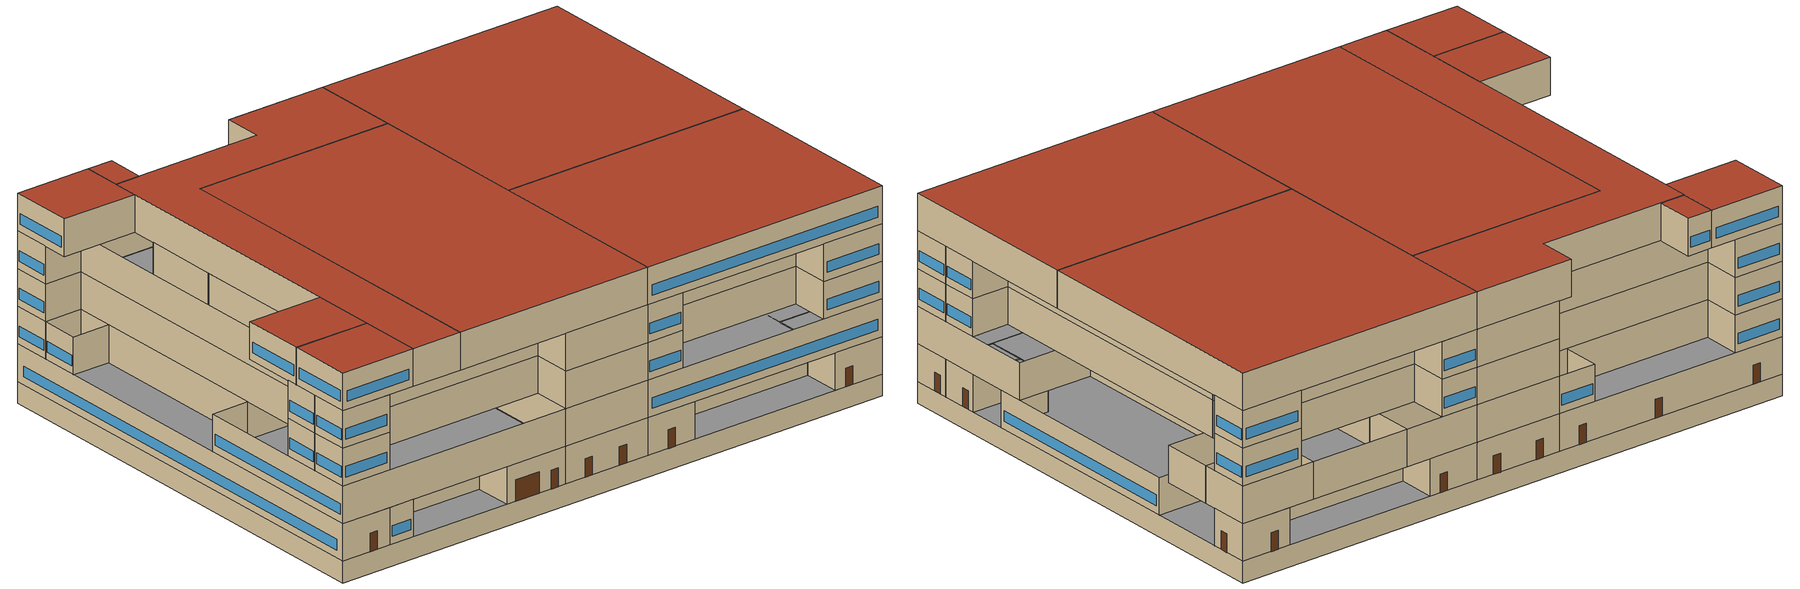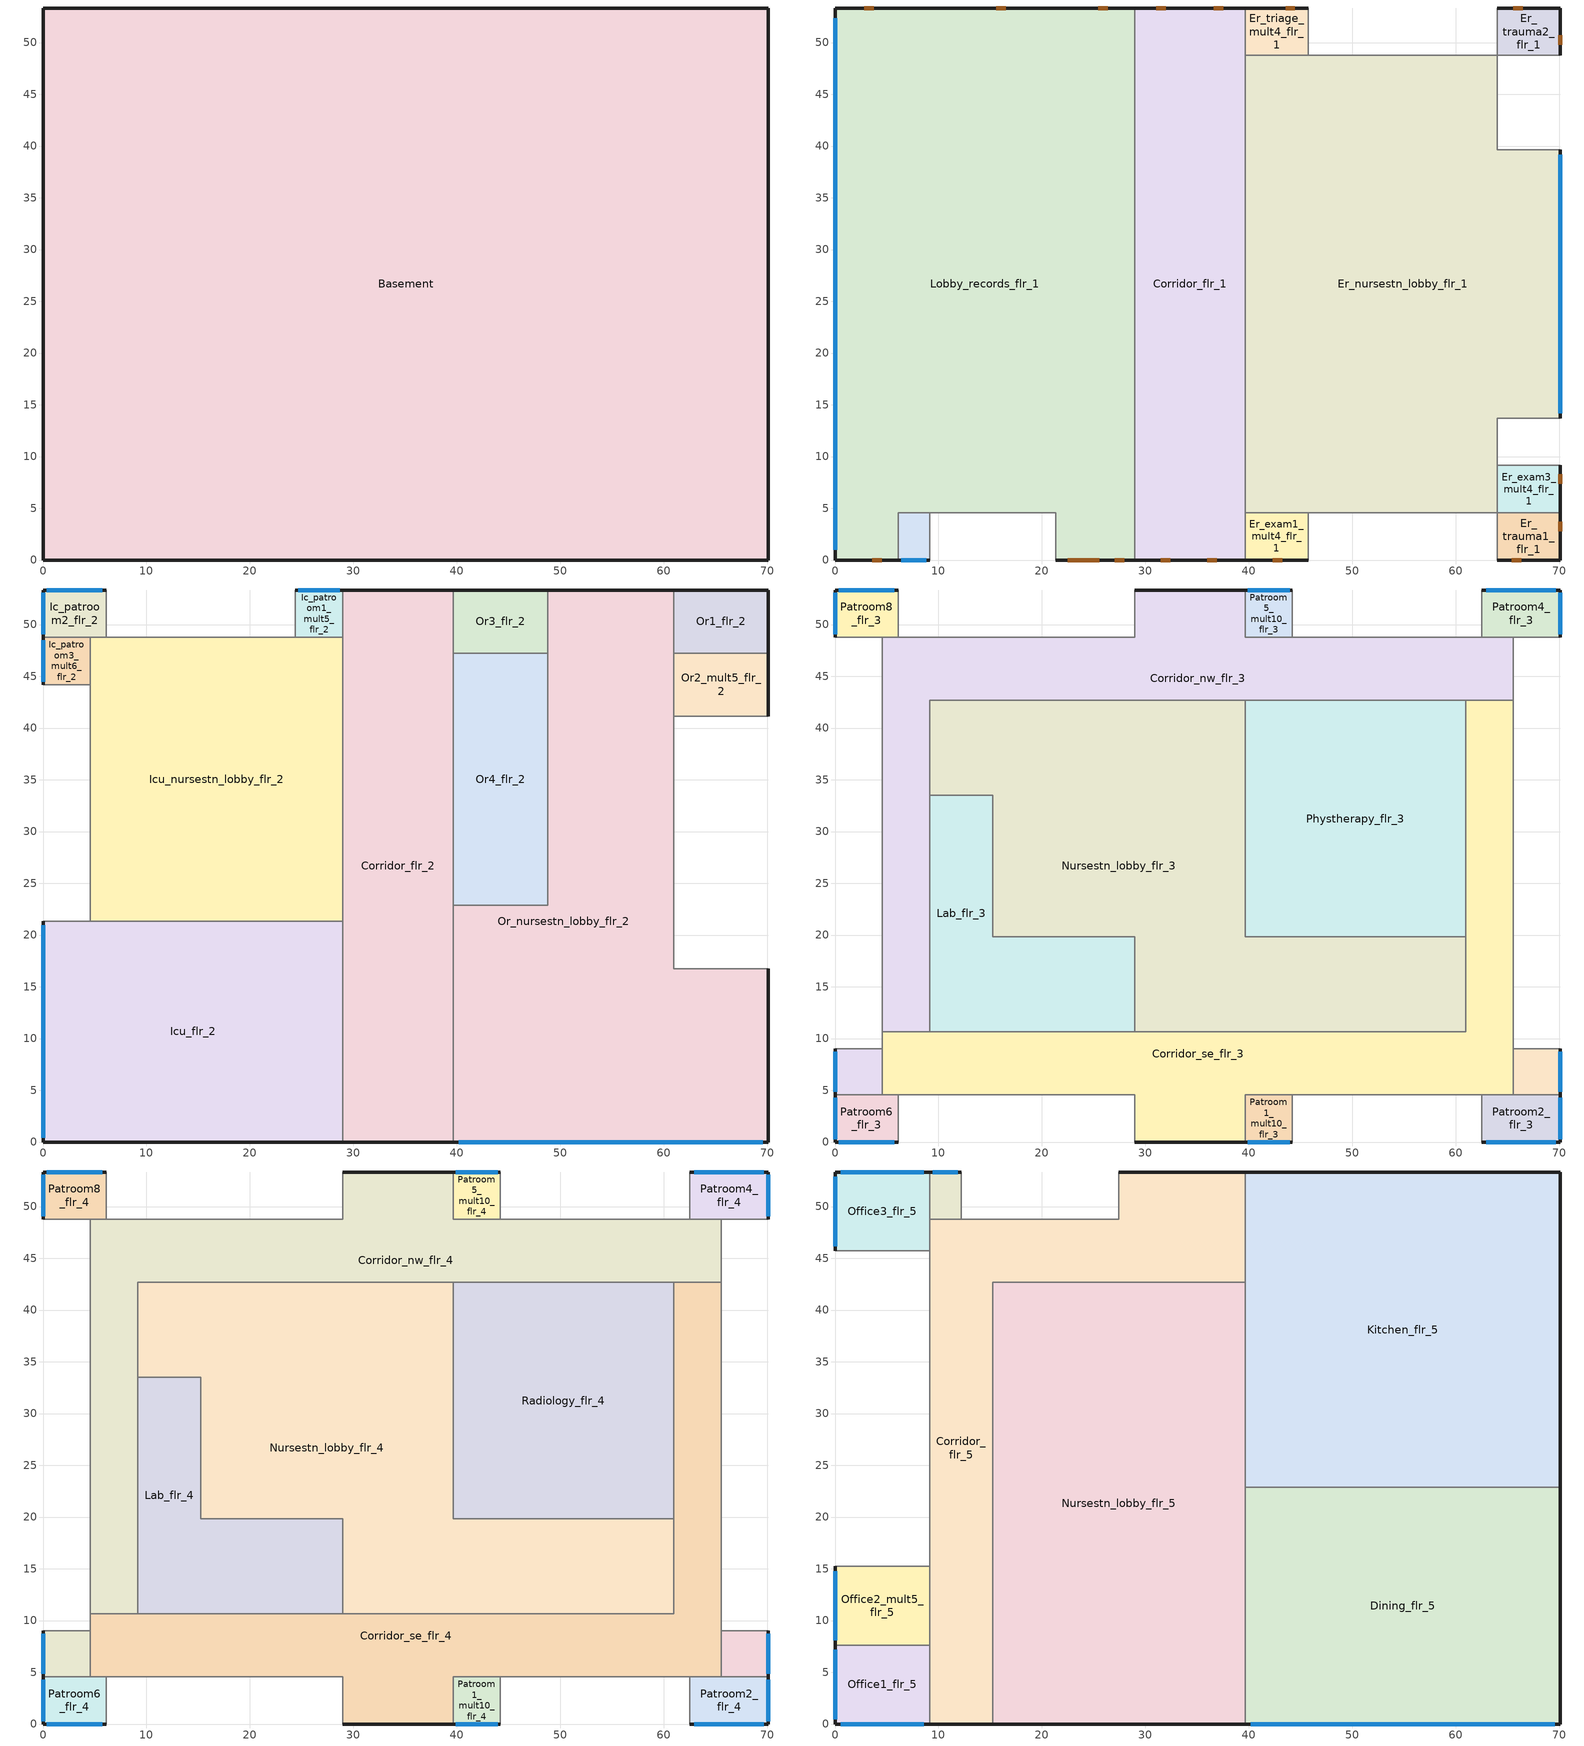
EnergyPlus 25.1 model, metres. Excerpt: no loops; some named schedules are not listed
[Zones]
Basement
 floor ground (Basement_Floor SlabOnOrBelowGradeF073): 70.1,53.34 70.1,0 0,0 0,53.34 z-2.44
 wall ground (Basement_Wall_East BelowGradeWallC114): 70.1,0 70.1,53.34 z-2.44:0
 wall ground (Basement_Wall_North BelowGradeWallC114): 70.1,53.34 0,53.34 z-2.44:0
 wall ground (Basement_Wall_South BelowGradeWallC114): 0,0 70.1,0 z-2.44:0
 wall ground (Basement_Wall_West BelowGradeWallC114): 0,53.34 0,0 z-2.44:0
Corridor_flr_1
 floor adiabatic (IntFloor): 39.62,53.34 39.62,0 28.96,0 28.96,53.34 z0
 wall outside (ExtWall_MetalFramed_NonRes): 39.62,53.34 28.96,53.34 / 28.96,0 39.62,0 z0:4.27
 wall to Lobby_records_flr_1 (IntWall_MetalFramed): 28.96,53.34 28.96,15.24 28.96,0 z0:4.27
 wall adiabatic (IntWall_MetalFramed): 39.62,0 39.62,53.34 z0:4.27
 door (ExtOpaqueDoorU070): 37.53,53.34 36.62,53.34 / 31.97,53.34 31.05,53.34 / 31.5,0 32.41,0 / 35.95,0 36.87,0 z0:2.13
Er_exam1_mult4_flr_1
 floor adiabatic (IntFloor): 45.72,4.57 45.72,0 39.62,0 39.62,4.57 z0
 wall outside (ExtWall_MetalFramed_NonRes): 39.62,0 45.72,0 z0:4.27
 wall adiabatic (IntWall_MetalFramed): 45.72,0 45.72,4.57 39.62,4.57 39.62,0 z0:4.27
 door (ExtOpaqueDoorU070): 42.29,0 43.2,0 z0:2.13
Er_exam3_mult4_flr_1
 floor adiabatic (IntFloor): 70.1,9.14 70.1,4.57 64.01,4.57 64.01,9.14 z0
 wall outside (ExtWall_MetalFramed_NonRes): 70.1,4.57 70.1,9.14 z0:4.27
 wall adiabatic (IntWall_MetalFramed): 70.1,9.14 64.01,9.14 64.01,4.57 70.1,4.57 z0:4.27
 door (ExtOpaqueDoorU070): 70.1,7.36 70.1,8.27 z0:2.13
Er_nursestn_lobby_flr_1
 floor adiabatic (IntFloor): 64.01,48.77 64.01,39.62 70.1,39.62 70.1,13.72 64.01,13.72 64.01,4.57 39.62,4.57 39.62,48.77 z0
 wall outside (ExtWall_MetalFramed_NonRes): 70.1,13.72 70.1,39.62 z0:4.27
 wall adiabatic (IntWall_MetalFramed): 70.1,39.62 64.01,39.62 64.01,48.77 39.62,48.77 39.62,4.57 64.01,4.57 64.01,13.72 70.1,13.72 z0:4.27
 window (FixedWindow_NonRes): 70.1,14.2 70.1,39.14 z0.91:2.13
Er_trauma1_flr_1
 floor adiabatic (IntFloor): 70.1,4.57 70.1,0 64.01,0 64.01,4.57 z0
 wall outside (ExtWall_MetalFramed_NonRes): 64.01,0 70.1,0 70.1,4.57 z0:4.27
 wall adiabatic (IntWall_MetalFramed): 70.1,4.57 64.01,4.57 64.01,0 z0:4.27
 door (ExtOpaqueDoorU070): 70.1,2.76 70.1,3.67 / 65.38,0 66.29,0 z0:2.13
Er_trauma2_flr_1
 floor adiabatic (IntFloor): 70.1,53.34 70.1,48.77 64.01,48.77 64.01,53.34 z0
 wall outside (ExtWall_MetalFramed_NonRes): 70.1,48.77 70.1,53.34 64.01,53.34 z0:4.27
 wall adiabatic (IntWall_MetalFramed): 64.01,53.34 64.01,48.77 70.1,48.77 z0:4.27
 door (ExtOpaqueDoorU070): 70.1,49.79 70.1,50.7 / 66.43,53.34 65.52,53.34 z0:2.13
Er_triage_mult4_flr_1
 floor adiabatic (IntFloor): 45.72,53.34 45.72,48.77 39.62,48.77 39.62,53.34 z0
 wall outside (ExtWall_MetalFramed_NonRes): 45.72,53.34 39.62,53.34 z0:4.27
 wall adiabatic (IntWall_MetalFramed): 39.62,53.34 39.62,48.77 45.72,48.77 45.72,53.34 z0:4.27
 door (ExtOpaqueDoorU070): 44.45,53.34 43.53,53.34 z0:2.13
Lobby_records_flr_1
 floor adiabatic (IntFloor): 28.96,53.34 28.96,0 21.34,0 21.34,4.57 6.1,4.57 6.1,0 0,0 0,53.34 z0
 wall outside (ExtWall_MetalFramed_NonRes): 21.34,0 28.96,0 / 28.96,53.34 0,53.34 0,0 6.1,0 z0:4.27
 wall adiabatic (IntWall_MetalFramed): 6.1,0 6.1,4.57 21.34,4.57 21.34,0 z0:4.27
 window (FixedWindow_NonRes): 0,52.34 0,1 z0.91:2.13
 door (ExtOpaqueDoorU070): 3.59,0 4.5,0 / 27.05,0 27.97,0 / 26.37,53.34 25.46,53.34 / 16.51,53.34 15.59,53.34 / 3.75,53.34 2.84,53.34 z0:2.13
 door (ExtOpaqueDoorU145): 22.48,0 25.53,0 z0:2.44
Office1_mult5_flr_1
 floor adiabatic (IntFloor): 9.14,4.57 9.14,0 6.1,0 6.1,4.57 z0
 wall outside (ExtWall_MetalFramed_NonRes): 6.1,0 9.14,0 z0:4.27
 wall adiabatic (IntWall_MetalFramed): 9.14,0 9.14,4.57 6.1,4.57 6.1,0 z0:4.27
 window (FixedWindow_NonRes): 6.41,0 8.83,0 z0.91:2.13
Corridor_flr_2
 floor adiabatic (IntFloor): 39.62,53.34 39.62,0 28.96,0 28.96,53.34 z4.27
 wall outside (ExtWall_MetalFramed_NonRes): 39.62,53.34 28.96,53.34 / 28.96,0 39.62,0 z4.27:8.54
 wall to Or_nursestn_lobby_flr_2 (IntWall_MetalFramed): 39.62,0 39.62,22.86 z4.27:8.54
 wall to Or3_flr_2 (IntWall_MetalFramed): 39.62,47.24 39.62,53.34 z4.27:8.54
 wall to Or4_flr_2 (IntWall_MetalFramed): 39.62,22.86 39.62,47.24 z4.27:8.54
 wall adiabatic (IntWall_MetalFramed): 28.96,53.34 28.96,48.77 z4.27:8.54
 wall to Icu_nursestn_lobby_flr_2 (IntWall_MetalFramed): 28.96,48.77 28.96,21.34 z4.27:8.54
 wall to Icu_flr_2 (IntWall_MetalFramed): 28.96,21.34 28.96,0 z4.27:8.54
Icu_flr_2
 floor adiabatic (IntFloor): 28.96,21.34 28.96,0 0,0 0,21.34 z4.27
 wall outside (ExtWall_MetalFramed_NonRes): 0,21.34 0,0 28.96,0 z4.27:8.54
 wall adiabatic (IntWall_MetalFramed): 4.57,21.34 0,21.34 z4.27:8.54
 wall to Icu_nursestn_lobby_flr_2 (IntWall_MetalFramed): 28.96,21.34 4.57,21.34 z4.27:8.54
 window (FixedWindow_NonRes): 0,20.94 0,0.4 z5.18:6.4
Icu_nursestn_lobby_flr_2
 floor adiabatic (IntFloor): 28.96,48.77 28.96,21.34 4.57,21.34 4.57,48.77 z4.27
 wall adiabatic (IntWall_MetalFramed): 28.96,48.77 4.57,48.77 4.57,21.34 z4.27:8.54
Ic_patroom1_mult5_flr_2
 floor adiabatic (IntFloor): 28.96,53.34 28.96,48.77 24.38,48.77 24.38,53.34 z4.27
 wall outside (ExtWall_MetalFramed_NonRes): 28.96,53.34 24.38,53.34 z4.27:8.54
 wall adiabatic (IntWall_MetalFramed): 24.38,53.34 24.38,48.77 28.96,48.77 28.96,53.34 z4.27:8.54
 window (FixedWindow_NonRes): 28.68,53.34 24.66,53.34 z5.18:6.4
Ic_patroom2_flr_2
 floor adiabatic (IntFloor): 6.1,53.34 6.1,48.77 0,48.77 0,53.34 z4.27
 wall outside (ExtWall_MetalFramed_NonRes): 6.1,53.34 0,53.34 0,48.77 z4.27:8.54
 wall adiabatic (IntWall_MetalFramed): 0,48.77 6.1,48.77 6.1,53.34 z4.27:8.54
 window (FixedWindow_NonRes): 5.73,53.34 0.37,53.34 / 0,53.07 0,49.04 z5.18:6.4
Ic_patroom3_mult6_flr_2
 floor adiabatic (IntFloor): 4.57,48.77 4.57,44.2 0,44.2 0,48.77 z4.27
 wall outside (ExtWall_MetalFramed_NonRes): 0,48.77 0,44.2 z4.27:8.54
 wall adiabatic (IntWall_MetalFramed): 0,44.2 4.57,44.2 4.57,48.77 0,48.77 z4.27:8.54
 window (FixedWindow_NonRes): 0,48.49 0,44.47 z5.18:6.4
Or1_flr_2
 floor adiabatic (IntFloor): 70.1,53.34 70.1,47.24 60.96,47.24 60.96,53.34 z4.27
 wall outside (ExtWall_MetalFramed_NonRes): 70.1,47.24 70.1,53.34 60.96,53.34 z4.27:8.54
 wall adiabatic (IntWall_MetalFramed): 60.96,47.24 70.1,47.24 z4.27:8.54
 wall to Or_nursestn_lobby_flr_2 (IntWall_MetalFramed): 60.96,53.34 60.96,47.24 z4.27:8.54
Or2_mult5_flr_2
 floor adiabatic (IntFloor): 70.1,47.24 70.1,41.15 60.96,41.15 60.96,47.24 z4.27
 wall outside (ExtWall_MetalFramed_NonRes): 70.1,41.15 70.1,47.24 z4.27:8.54
 wall adiabatic (IntWall_MetalFramed): 70.1,47.24 60.96,47.24 60.96,41.15 70.1,41.15 z4.27:8.54
Or3_flr_2
 floor adiabatic (IntFloor): 48.77,53.34 48.77,47.24 39.62,47.24 39.62,53.34 z4.27
 wall outside (ExtWall_MetalFramed_NonRes): 48.77,53.34 39.62,53.34 z4.27:8.54
 wall to Or4_flr_2 (IntWall_MetalFramed): 48.77,47.24 39.62,47.24 z4.27:8.54
 wall to Or_nursestn_lobby_flr_2 (IntWall_MetalFramed): 48.77,47.24 48.77,53.34 z4.27:8.54
Or4_flr_2
 floor adiabatic (IntFloor): 48.77,47.24 48.77,22.86 39.62,22.86 39.62,47.24 z4.27
 wall to Or_nursestn_lobby_flr_2 (IntWall_MetalFramed): 39.62,22.86 48.77,22.86 48.77,47.24 z4.27:8.54
Or_nursestn_lobby_flr_2
 floor adiabatic (IntFloor): 60.96,53.34 60.96,16.76 70.1,16.76 70.1,0 39.62,0 39.62,22.86 48.77,22.86 48.77,53.34 z4.27
 wall outside (ExtWall_MetalFramed_NonRes): 60.96,53.34 48.77,53.34 / 39.62,0 70.1,0 70.1,16.76 z4.27:8.54
 wall adiabatic (IntWall_MetalFramed): 70.1,16.76 60.96,16.76 60.96,47.24 z4.27:8.54
 window (FixedWindow_NonRes): 40.19,0 69.53,0 z5.18:6.4
Corridor_nw_flr_3
 floor adiabatic (IntFloor): 39.62,53.34 39.62,48.77 65.53,48.77 65.53,42.67 9.14,42.67 9.14,10.67 4.57,10.67 4.57,48.77 28.96,48.77 28.96,53.34 z8.54
 wall outside (ExtWall_MetalFramed_NonRes): 39.62,53.34 28.96,53.34 z8.54:12.8
 wall to Nursestn_lobby_flr_3 (IntWall_MetalFramed): 9.14,33.58 9.14,42.67 39.62,42.67 z8.54:12.8
 wall adiabatic (IntWall_MetalFramed): 28.96,53.34 28.96,48.77 4.57,48.77 4.57,10.67 / 65.53,42.67 65.53,48.77 39.62,48.77 39.62,53.34 z8.54:12.8
 wall to Phystherapy_flr_3 (IntWall_MetalFramed): 39.62,42.67 60.96,42.67 z8.54:12.8
 wall to Corridor_se_flr_3 (IntWall_MetalFramed): 60.96,42.67 65.53,42.67 / 4.57,10.67 9.14,10.67 z8.54:12.8
 wall to Lab_flr_3 (IntWall_MetalFramed): 9.14,10.67 9.14,33.58 z8.54:12.8
Corridor_se_flr_3
 floor adiabatic (IntFloor): 65.53,42.67 65.53,4.57 39.62,4.57 39.62,0 28.96,0 28.96,4.57 4.57,4.57 4.57,10.67 60.96,10.67 60.96,42.67 z8.54
 wall outside (ExtWall_MetalFramed_NonRes): 28.96,0 39.62,0 z8.54:12.8
 wall adiabatic (IntWall_MetalFramed): 39.62,0 39.62,4.57 65.53,4.57 65.53,42.67 / 4.57,10.67 4.57,4.57 28.96,4.57 28.96,0 z8.54:12.8
 wall to Nursestn_lobby_flr_3 (IntWall_MetalFramed): 60.96,19.81 60.96,10.67 28.96,10.67 z8.54:12.8
 wall to Phystherapy_flr_3 (IntWall_MetalFramed): 60.96,42.67 60.96,19.81 z8.54:12.8
 wall to Lab_flr_3 (IntWall_MetalFramed): 28.96,10.67 9.14,10.67 z8.54:12.8
Lab_flr_3
 floor adiabatic (IntFloor): 15.24,33.53 15.24,19.81 28.96,19.81 28.96,10.67 9.14,10.67 9.14,33.53 z8.54
 wall to Nursestn_lobby_flr_3 (IntWall_MetalFramed): 28.96,10.67 28.96,19.81 15.24,19.81 15.24,33.53 9.14,33.53 z8.54:12.8
Nursestn_lobby_flr_3
 floor adiabatic (IntFloor): 39.62,42.67 39.62,19.81 60.96,19.81 60.96,10.67 28.96,10.67 28.96,19.81 15.24,19.81 15.24,33.53 9.14,33.53 9.14,42.67 z8.54
 wall to Phystherapy_flr_3 (IntWall_MetalFramed): 60.96,19.81 39.62,19.81 39.62,42.67 z8.54:12.8
Patroom1_mult10_flr_3
 floor adiabatic (IntFloor): 44.2,4.57 44.2,0 39.62,0 39.62,4.57 z8.54
 wall outside (ExtWall_MetalFramed_NonRes): 39.62,0 44.2,0 z8.54:12.8
 wall adiabatic (IntWall_MetalFramed): 44.2,0 44.2,4.57 39.62,4.57 39.62,0 z8.54:12.8
 window (FixedWindow_NonRes): 39.9,0 43.92,0 z9.45:10.67
Patroom2_flr_3
 floor adiabatic (IntFloor): 70.1,4.57 70.1,0 62.48,0 62.48,4.57 z8.54
 wall outside (ExtWall_MetalFramed_NonRes): 62.48,0 70.1,0 70.1,4.57 z8.54:12.8
 wall adiabatic (IntWall_MetalFramed): 70.1,4.57 62.48,4.57 62.48,0 z8.54:12.8
 window (FixedWindow_NonRes): 70.1,0.27 70.1,4.3 / 62.94,0 69.65,0 z9.45:10.67
Patroom3_mult10_flr_3
 floor adiabatic (IntFloor): 70.1,8.99 70.1,4.57 65.53,4.57 65.53,8.99 z8.54
 wall outside (ExtWall_MetalFramed_NonRes): 70.1,4.57 70.1,8.99 z8.54:12.8
 wall adiabatic (IntWall_MetalFramed): 70.1,8.99 65.53,8.99 65.53,4.57 70.1,4.57 z8.54:12.8
 window (FixedWindow_NonRes): 70.1,4.84 70.1,8.73 z9.45:10.67
Patroom4_flr_3
 floor adiabatic (IntFloor): 70.1,53.34 70.1,48.77 62.48,48.77 62.48,53.34 z8.54
 wall outside (ExtWall_MetalFramed_NonRes): 70.1,48.77 70.1,53.34 62.48,53.34 z8.54:12.8
 wall adiabatic (IntWall_MetalFramed): 62.48,53.34 62.48,48.77 70.1,48.77 z8.54:12.8
 window (FixedWindow_NonRes): 70.1,49.04 70.1,53.07 / 69.65,53.34 62.94,53.34 z9.45:10.67
Patroom5_mult10_flr_3
 floor adiabatic (IntFloor): 44.2,53.34 44.2,48.77 39.62,48.77 39.62,53.34 z8.54
 wall outside (ExtWall_MetalFramed_NonRes): 44.2,53.34 39.62,53.34 z8.54:12.8
 wall adiabatic (IntWall_MetalFramed): 39.62,53.34 39.62,48.77 44.2,48.77 44.2,53.34 z8.54:12.8
 window (FixedWindow_NonRes): 43.92,53.34 39.9,53.34 z9.45:10.67
Patroom6_flr_3
 floor adiabatic (IntFloor): 6.1,4.57 6.1,0 0,0 0,4.57 z8.54
 wall outside (ExtWall_MetalFramed_NonRes): 0,4.57 0,0 6.1,0 z8.54:12.8
 wall adiabatic (IntWall_MetalFramed): 6.1,0 6.1,4.57 0,4.57 z8.54:12.8
 window (FixedWindow_NonRes): 0.37,0 5.73,0 / 0,4.3 0,0.27 z9.45:10.67
Patroom7_mult10_flr_3
 floor adiabatic (IntFloor): 4.57,8.99 4.57,4.57 0,4.57 0,8.99 z8.54
 wall outside (ExtWall_MetalFramed_NonRes): 0,8.99 0,4.57 z8.54:12.8
 wall adiabatic (IntWall_MetalFramed): 0,4.57 4.57,4.57 4.57,8.99 0,8.99 z8.54:12.8
 window (FixedWindow_NonRes): 0,8.73 0,4.84 z9.45:10.67
Patroom8_flr_3
 floor adiabatic (IntFloor): 6.1,53.34 6.1,48.77 0,48.77 0,53.34 z8.54
 wall outside (ExtWall_MetalFramed_NonRes): 6.1,53.34 0,53.34 0,48.77 z8.54:12.8
 wall adiabatic (IntWall_MetalFramed): 0,48.77 6.1,48.77 6.1,53.34 z8.54:12.8
 window (FixedWindow_NonRes): 5.73,53.34 0.37,53.34 / 0,53.07 0,49.04 z9.45:10.67
Phystherapy_flr_3
 floor adiabatic (IntFloor): 60.96,42.67 60.96,19.81 39.62,19.81 39.62,42.67 z8.54
Corridor_nw_flr_4
 floor adiabatic (IntFloor): 39.62,53.34 39.62,48.77 65.53,48.77 65.53,42.67 9.14,42.67 9.14,10.67 4.57,10.67 4.57,48.77 28.96,48.77 28.96,53.34 z12.8
 wall outside (ExtWall_MetalFramed_NonRes): 39.62,53.34 28.96,53.34 z12.8:17.07
 wall to Nursestn_lobby_flr_4 (IntWall_MetalFramed): 9.14,33.58 9.14,42.67 39.62,42.67 z12.8:17.07
 wall adiabatic (IntWall_MetalFramed): 28.96,53.34 28.96,48.77 4.57,48.77 4.57,10.67 / 65.53,42.67 65.53,48.77 39.62,48.77 39.62,53.34 z12.8:17.07
 wall to Radiology_flr_4 (IntWall_MetalFramed): 39.62,42.67 60.96,42.67 z12.8:17.07
 wall to Corridor_se_flr_4 (IntWall_MetalFramed): 60.96,42.67 65.53,42.67 / 4.57,10.67 9.14,10.67 z12.8:17.07
 wall to Lab_flr_4 (IntWall_MetalFramed): 9.14,10.67 9.14,33.58 z12.8:17.07
Corridor_se_flr_4
 floor adiabatic (IntFloor): 65.53,42.67 65.53,4.57 39.62,4.57 39.62,0 28.96,0 28.96,4.57 4.57,4.57 4.57,10.67 60.96,10.67 60.96,42.67 z12.8
 wall outside (ExtWall_MetalFramed_NonRes): 28.96,0 39.62,0 z12.8:17.07
 wall adiabatic (IntWall_MetalFramed): 39.62,0 39.62,4.57 65.53,4.57 65.53,42.67 / 4.57,10.67 4.57,4.57 28.96,4.57 28.96,0 z12.8:17.07
 wall to Nursestn_lobby_flr_4 (IntWall_MetalFramed): 60.96,19.81 60.96,10.67 28.96,10.67 z12.8:17.07
 wall to Radiology_flr_4 (IntWall_MetalFramed): 60.96,42.67 60.96,19.81 z12.8:17.07
 wall to Lab_flr_4 (IntWall_MetalFramed): 28.96,10.67 9.14,10.67 z12.8:17.07
Lab_flr_4
 floor adiabatic (IntFloor): 15.24,33.53 15.24,19.81 28.96,19.81 28.96,10.67 9.14,10.67 9.14,33.53 z12.8
 wall to Nursestn_lobby_flr_4 (IntWall_MetalFramed): 28.96,10.67 28.96,19.81 15.24,19.81 15.24,33.53 9.14,33.53 z12.8:17.07
Nursestn_lobby_flr_4
 floor adiabatic (IntFloor): 39.62,42.67 39.62,19.81 60.96,19.81 60.96,10.67 28.96,10.67 28.96,19.81 15.24,19.81 15.24,33.53 9.14,33.53 9.14,42.67 z12.8
 wall to Radiology_flr_4 (IntWall_MetalFramed): 60.96,19.81 39.62,19.81 39.62,42.67 z12.8:17.07
Patroom1_mult10_flr_4
 floor adiabatic (IntFloor): 44.2,4.57 44.2,0 39.62,0 39.62,4.57 z12.8
 wall outside (ExtWall_MetalFramed_NonRes): 39.62,0 44.2,0 z12.8:17.07
 wall adiabatic (IntWall_MetalFramed): 44.2,0 44.2,4.57 39.62,4.57 39.62,0 z12.8:17.07
 window (FixedWindow_NonRes): 39.9,0 43.92,0 z13.72:14.93
Patroom2_flr_4
 floor adiabatic (IntFloor): 70.1,4.57 70.1,0 62.48,0 62.48,4.57 z12.8
 wall outside (ExtWall_MetalFramed_NonRes): 62.48,0 70.1,0 70.1,4.57 z12.8:17.07
 wall adiabatic (IntWall_MetalFramed): 70.1,4.57 62.48,4.57 62.48,0 z12.8:17.07
 window (FixedWindow_NonRes): 70.1,0.27 70.1,4.3 / 62.94,0 69.65,0 z13.72:14.93
Patroom3_mult10_flr_4
 floor adiabatic (IntFloor): 70.1,8.99 70.1,4.57 65.53,4.57 65.53,8.99 z12.8
 wall outside (ExtWall_MetalFramed_NonRes): 70.1,4.57 70.1,8.99 z12.8:17.07
 wall adiabatic (IntWall_MetalFramed): 70.1,8.99 65.53,8.99 65.53,4.57 70.1,4.57 z12.8:17.07
 window (FixedWindow_NonRes): 70.1,4.84 70.1,8.73 z13.72:14.93
Patroom4_flr_4
 floor adiabatic (IntFloor): 70.1,53.34 70.1,48.77 62.48,48.77 62.48,53.34 z12.8
 wall outside (ExtWall_MetalFramed_NonRes): 70.1,48.77 70.1,53.34 62.48,53.34 z12.8:17.07
 wall adiabatic (IntWall_MetalFramed): 62.48,53.34 62.48,48.77 70.1,48.77 z12.8:17.07
 window (FixedWindow_NonRes): 70.1,49.04 70.1,53.07 / 69.65,53.34 62.94,53.34 z13.72:14.93
Patroom5_mult10_flr_4
 floor adiabatic (IntFloor): 44.2,53.34 44.2,48.77 39.62,48.77 39.62,53.34 z12.8
 wall outside (ExtWall_MetalFramed_NonRes): 44.2,53.34 39.62,53.34 z12.8:17.07
 wall adiabatic (IntWall_MetalFramed): 39.62,53.34 39.62,48.77 44.2,48.77 44.2,53.34 z12.8:17.07
 window (FixedWindow_NonRes): 43.92,53.34 39.9,53.34 z13.72:14.93
Patroom6_flr_4
 floor adiabatic (IntFloor): 6.1,4.57 6.1,0 0,0 0,4.57 z12.8
 wall outside (ExtWall_MetalFramed_NonRes): 0,4.57 0,0 6.1,0 z12.8:17.07
 wall adiabatic (IntWall_MetalFramed): 6.1,0 6.1,4.57 0,4.57 z12.8:17.07
 window (FixedWindow_NonRes): 0.37,0 5.73,0 / 0,4.3 0,0.27 z13.72:14.93
Patroom7_mult10_flr_4
 floor adiabatic (IntFloor): 4.57,8.99 4.57,4.57 0,4.57 0,8.99 z12.8
 wall outside (ExtWall_MetalFramed_NonRes): 0,8.99 0,4.57 z12.8:17.07
 wall adiabatic (IntWall_MetalFramed): 0,4.57 4.57,4.57 4.57,8.99 0,8.99 z12.8:17.07
 window (FixedWindow_NonRes): 0,8.73 0,4.84 z13.72:14.93
Patroom8_flr_4
 floor adiabatic (IntFloor): 6.1,53.34 6.1,48.77 0,48.77 0,53.34 z12.8
 wall outside (ExtWall_MetalFramed_NonRes): 6.1,53.34 0,53.34 0,48.77 z12.8:17.07
 wall adiabatic (IntWall_MetalFramed): 0,48.77 6.1,48.77 6.1,53.34 z12.8:17.07
 window (FixedWindow_NonRes): 5.73,53.34 0.37,53.34 / 0,53.07 0,49.04 z13.72:14.93
Radiology_flr_4
 floor adiabatic (IntFloor): 60.96,42.67 60.96,19.81 39.62,19.81 39.62,42.67 z12.8
Corridor_flr_5
 floor adiabatic (IntFloor): 39.62,53.34 39.62,42.67 15.24,42.67 15.24,0 9.14,0 9.14,48.77 27.43,48.77 27.43,53.34 z17.07
 wall outside (ExtWall_MetalFramed_NonRes): 39.62,53.34 27.43,53.34 / 9.14,0 15.24,0 z17.07:21.34
 wall to Nursestn_lobby_flr_5 (IntWall_MetalFramed): 15.24,0 15.24,42.67 39.62,42.67 z17.07:21.34
 wall adiabatic (IntWall_MetalFramed): 27.43,53.34 27.43,48.77 9.14,48.77 9.14,0 z17.07:21.34
 wall to Kitchen_flr_5 (IntWall_MetalFramed): 39.62,42.67 39.62,53.34 z17.07:21.34
 roof outside (FlatRoof_WoodFramingAndOther_NonRes): 15.24,0 15.24,42.67 39.62,42.67 39.62,53.34 27.43,53.34 27.43,48.77 9.14,48.77 9.14,0 z21.34
Dining_flr_5
 floor adiabatic (IntFloor): 70.1,22.86 70.1,0 39.62,0 39.62,22.86 z17.07
 wall outside (ExtWall_MetalFramed_NonRes): 39.62,0 70.1,0 70.1,22.86 z17.07:21.34
 wall to Nursestn_lobby_flr_5 (IntWall_MetalFramed): 39.62,22.86 39.62,0 z17.07:21.34
 wall to Kitchen_flr_5 (IntWall_MetalFramed): 70.1,22.86 39.62,22.86 z17.07:21.34
 window (FixedWindow_NonRes): 40.19,0 69.53,0 z17.98:19.2
 roof outside (FlatRoof_WoodFramingAndOther_NonRes): 70.1,0 70.1,22.86 39.62,22.86 39.62,0 z21.34
Kitchen_flr_5
 floor adiabatic (IntFloor): 70.1,53.34 70.1,22.86 39.62,22.86 39.62,53.34 z17.07
 wall outside (ExtWall_MetalFramed_NonRes): 70.1,22.86 70.1,53.34 39.62,53.34 z17.07:21.34
 wall to Nursestn_lobby_flr_5 (IntWall_MetalFramed): 39.62,42.67 39.62,22.86 z17.07:21.34
 roof outside (FlatRoof_WoodFramingAndOther_NonRes): 70.1,22.86 70.1,53.34 39.62,53.34 39.62,22.86 z21.34
Nursestn_lobby_flr_5
 floor adiabatic (IntFloor): 39.62,42.67 39.62,0 15.24,0 15.24,42.67 z17.07
 wall outside (ExtWall_MetalFramed_NonRes): 15.24,0 39.62,0 z17.07:21.34
 roof outside (FlatRoof_WoodFramingAndOther_NonRes): 39.62,0 39.62,42.67 15.24,42.67 15.24,0 z21.34
Office1_flr_5
 floor adiabatic (IntFloor): 9.14,7.62 9.14,0 0,0 0,7.62 z17.07
 wall outside (ExtWall_MetalFramed_NonRes): 0,7.62 0,0 9.14,0 z17.07:21.34
 wall adiabatic (IntWall_MetalFramed): 9.14,0 9.14,7.62 0,7.62 z17.07:21.34
 window (FixedWindow_NonRes): 0.55,0 8.59,0 / 0,7.16 0,0.46 z17.98:19.2
 roof outside (FlatRoof_WoodFramingAndOther_NonRes): 9.14,0 9.14,7.62 0,7.62 0,0 z21.34
Office2_mult5_flr_5
 floor adiabatic (IntFloor): 9.14,15.24 9.14,7.62 0,7.62 0,15.24 z17.07
 wall outside (ExtWall_MetalFramed_NonRes): 0,15.24 0,7.62 z17.07:21.34
 wall adiabatic (IntWall_MetalFramed): 0,7.62 9.14,7.62 9.14,15.24 0,15.24 z17.07:21.34
 window (FixedWindow_NonRes): 0,14.78 0,8.08 z17.98:19.2
 roof outside (FlatRoof_WoodFramingAndOther_NonRes): 9.14,7.62 9.14,15.24 0,15.24 0,7.62 z21.34
Office3_flr_5
 floor adiabatic (IntFloor): 9.14,53.34 9.14,45.72 0,45.72 0,53.34 z17.07
 wall outside (ExtWall_MetalFramed_NonRes): 9.14,53.34 0,53.34 0,45.72 z17.07:21.34
 wall adiabatic (IntWall_MetalFramed): 0,45.72 9.14,45.72 9.14,53.34 z17.07:21.34
 window (FixedWindow_NonRes): 8.59,53.34 0.55,53.34 / 0,52.88 0,46.18 z17.98:19.2
 roof outside (FlatRoof_WoodFramingAndOther_NonRes): 9.14,45.72 9.14,53.34 0,53.34 0,45.72 z21.34
Office4_mult6_flr_5
 floor adiabatic (IntFloor): 12.19,53.34 12.19,48.77 9.14,48.77 9.14,53.34 z17.07
 wall outside (ExtWall_MetalFramed_NonRes): 12.19,53.34 9.14,53.34 z17.07:21.34
 wall adiabatic (IntWall_MetalFramed): 9.14,53.34 9.14,48.77 12.19,48.77 12.19,53.34 z17.07:21.34
 window (FixedWindow_NonRes): 11.88,53.34 9.45,53.34 z17.98:19.2
 roof outside (FlatRoof_WoodFramingAndOther_NonRes): 12.19,48.77 12.19,53.34 9.14,53.34 9.14,48.77 z21.34
[Building]
Hospital: North Axis {deg}=0; Loads Convergence Tolerance Value {W}=0.5; Temperature Convergence Tolerance Value {deltaC}=0.5; Solar Distribution=FullExterior; Maximum Number of Warmup Days=50
[Site:Location]
RED BLUFF: Latitude {deg}=38.58; Longitude {deg}=-121.49; Time Zone {hr}=-8; Elevation {m}=107.5944
[SizingPeriod:DesignDay] Day of Month=21; Day Type=SummerDesignDay; Dry-Bulb Temperature Range Modifier Type=DefaultMultipliers; Humidity Condition Type=WetBulb; Barometric Pressure {Pa}=100043; Wind Speed {m/s}=3.5; Wind Direction {deg}=150; Rain Indicator=No; Snow Indicator=No; Daylight Saving Time Indicator=No; Solar Model Indicator=ASHRAETau
Name | Month | Maximum Dry-Bulb Temperature {C} | Daily Dry-Bulb Temperature Range {deltaC} | Wetbulb or DewPoint at Maximum Dry-Bulb {C} | ASHRAE Clear Sky Optical Depth for Beam Irradiance (taub) | ASHRAE Clear Sky Optical Depth for Diffuse Irradiance (taud)
RED BLUFF  August .4% Condns DB=>MCWB | 8 | 42.2 | 17.3 | 21.1 | 0.337 | 2.494
RED BLUFF  July .4% Condns DB=>MCWB | 7 | 43.3 | 17.1 | 20.9 | 0.354 | 2.452
RED BLUFF  June .4% Condns DB=>MCWB | 6 | 42.4 | 15.3 | 20.3 | 0.349 | 2.478
RED BLUFF  November .4% Condns DB=>MCWB | 11 | 27.2 | 11.2 | 14.3 | 0.31 | 2.553
[Site:WaterMainsTemperature]
Calculation Method=Schedule; Temperature Schedule=WaterMainCZ11
[Material]
Name | Roughness | Thickness {m} | Conductivity {W/m-K} | Density {kg/m3} | Specific Heat {J/kg-K} | Thermal Absorptance | Solar Absorptance | Visible Absorptance
Air - Metal Wall Framing - 16 or 24 in. OC | Smooth | 0.1397 | 1.22017 | 1.28148 | 1004.832 | 0.9 | 0.7 | 0.7
ExtWall_MetalFramed_NonRes Insulation | Smooth | 0.0023876 | 0.0230188 | 16.0185 | 1130.436 | 0.9 | 0.7 | 0.7
Gypsum Board - 5/8 in. | MediumRough | 0.016002 | 0.158656 | 640.739 | 1130.436 | 0.9 | 0.7 | 0.8
Metal Standing Seam - 1/16 in. | Smooth | 0.0015875 | 15.363 | 7820.53 | 502.416 | 0.85 | 0.92 | 0.85
Stucco - 7/8 in. | MediumRough | 0.022352 | 0.700948 | 1855.1 | 837.36 | 0.9 | 0.7 | 0.8
Concrete - 140 lb/ft3 - 4 in. | MediumRough | 0.1016 | 1.9514 | 2239.06 | 921.096 | 0.9 | 0.7 | 0.8
Carpet - 3/4 in. | Smooth | 0.01905 | 0.0455183 | 288.332 | 1381.644 | 0.9 | 0.7 | 0.8
Metal Deck - 1/16 in. | MediumRough | 0.0015875 | 45.3452 | 7820.53 | 502.416 | 0.9 | 0.7 | 0.8
Built-up roofing | Rough | 0.0002413 | 0.023072 | 17940.7 | 6.10864e+06 | 0.9 | 0.7 | 0.8
FlatRoof_WoodFramingAndOther_NonRes Insulation | Smooth | 0.063754 | 0.0230188 | 16.0185 | 1130.436 | 0.9 | 0.7 | 0.8
[Material:NoMass] Roughness=MediumSmooth; Thermal Absorptance=0.9; Solar Absorptance=0.7; Visible Absorptance=0.7
Name | Thermal Resistance {m2-K/W}
ExtOpaqueDoorU070 Material | 0.101893
ExtOpaqueDoorU145 Material | 0.00212643
[WindowMaterial:SimpleGlazingSystem]
FixedWindow_NonRes Material: U-Factor {W/m2-K}=3.51916; Solar Heat Gain Coefficient=0.4282; Visible Transmittance=0.42
[Construction]
FixedWindow_NonRes: FixedWindow_NonRes Material
IntWall_MetalFramed: Gypsum Board - 5/8 in., Air - Metal Wall Framing - 16 or 24 in. OC, Gypsum Board - 5/8 in.
ExtWall_MetalFramed_NonRes: Stucco - 7/8 in., ExtWall_MetalFramed_NonRes Insulation, Air - Metal Wall Framing - 16 or 24 in. OC, Gypsum Board - 5/8 in.
ExtOpaqueDoorU070: ExtOpaqueDoorU070 Material
ExtOpaqueDoorU145: ExtOpaqueDoorU145 Material
IntFloor: Metal Deck - 1/16 in., Concrete - 140 lb/ft3 - 4 in., Carpet - 3/4 in.
FlatRoof_WoodFramingAndOther_NonRes: Built-up roofing, Metal Standing Seam - 1/16 in., FlatRoof_WoodFramingAndOther_NonRes Insulation, Gypsum Board - 5/8 in.
[Construction:CfactorUndergroundWall] C-Factor {W/m2-K}=6.47322; Height {m}=2.439
Basement_Wall_East BelowGradeWallC114; Basement_Wall_North BelowGradeWallC114; Basement_Wall_South BelowGradeWallC114; Basement_Wall_West BelowGradeWallC114
[Construction:FfactorGroundFloor]
Basement_Floor SlabOnOrBelowGradeF073: F-Factor {W/m-K}=1.26344; Area {m2}=3739.35; PerimeterExposed {m}=0
[Daylighting:Controls] Daylighting Method=SplitFlux; Lighting Control Type=Continuous; Minimum Input Power Fraction for Continuous or ContinuousOff Dimming Control=0.1; Minimum Light Output Fraction for Continuous or ContinuousOff Dimming Control=0.1; Number of Stepped Control Steps=1; Probability Lighting will be Reset When Needed in Manual Stepped Control=1; Glare Calculation Azimuth Angle of View Direction Clockwise from Zone y-Axis {deg}=0
Name | Zone or Space | Glare Calculation Daylighting Reference Point | Daylighting Reference Point 1 | Fraction of Lights Controlled by Reference Point 1 | Illuminance Setpoint at Reference Point 1 {lux} | Daylighting Reference Point 2 | Fraction of Lights Controlled by Reference Point 2 | Illuminance Setpoint at Reference Point 2 {lux}
Dining_Flr_5 Thermal Zone DaylightingControls | Dining_Flr_5 | Daylighting Control 1 | Daylighting Control 1 | 0.0933333 | 187.5 | Daylighting Control 2 | 0.0933333 | 250
ER_NurseStn_Lobby_Flr_1 Thermal Zone DaylightingControls | ER_NurseStn_Lobby_Flr_1 | Daylighting Control 3 | Daylighting Control 3 | 0.0447368 | 431.25 | Daylighting Control 4 | 0.0447368 | 575
ICU_Flr_2 Thermal Zone DaylightingControls | ICU_Flr_2 | Daylighting Control 5 | Daylighting Control 5 | 0.0736653 | 165 | Daylighting Control 6 | 0.0736653 | 220
IC_PatRoom2_Flr_2 Thermal Zone DaylightingControls | IC_PatRoom2_Flr_2 | Daylighting Control 7 | Daylighting Control 7 | 0.653333 | 165
Lobby_Records_Flr_1 Thermal Zone DaylightingControls | Lobby_Records_Flr_1 | Daylighting Control 8 | Daylighting Control 8 | 0.0771667 | 187.5 | Daylighting Control 9 | 0.0771667 | 250
Office1_Flr_5 Thermal Zone DaylightingControls | Office1_Flr_5 | Daylighting Control 10 | Daylighting Control 10 | 0.447882 | 287.5 | Daylighting Control 11 | 0.31725 | 1150
Office3_Flr_5 Thermal Zone DaylightingControls | Office3_Flr_5 | Daylighting Control 12 | Daylighting Control 12 | 0.448 | 287.5 | Daylighting Control 13 | 0.317333 | 1150
OR_NurseStn_Lobby_Flr_2 Thermal Zone DaylightingControls | OR_NurseStn_Lobby_Flr_2 | Daylighting Control 14 | Daylighting Control 14 | 0.0642202 | 431.25 | Daylighting Control 15 | 0.0642202 | 575
PatRoom2_Flr_3 Thermal Zone DaylightingControls | PatRoom2_Flr_3 | Daylighting Control 16 | Daylighting Control 16 | 0.616 | 165
PatRoom2_Flr_4 Thermal Zone DaylightingControls | PatRoom2_Flr_4 | Daylighting Control 17 | Daylighting Control 17 | 0.616 | 165
PatRoom4_Flr_3 Thermal Zone DaylightingControls | PatRoom4_Flr_3 | Daylighting Control 18 | Daylighting Control 18 | 0.616 | 165
PatRoom4_Flr_4 Thermal Zone DaylightingControls | PatRoom4_Flr_4 | Daylighting Control 19 | Daylighting Control 19 | 0.616 | 165
PatRoom6_Flr_3 Thermal Zone DaylightingControls | PatRoom6_Flr_3 | Daylighting Control 20 | Daylighting Control 20 | 0.653333 | 165
PatRoom6_Flr_4 Thermal Zone DaylightingControls | PatRoom6_Flr_4 | Daylighting Control 21 | Daylighting Control 21 | 0.653333 | 165
PatRoom8_Flr_3 Thermal Zone DaylightingControls | PatRoom8_Flr_3 | Daylighting Control 22 | Daylighting Control 22 | 0.653333 | 165
PatRoom8_Flr_4 Thermal Zone DaylightingControls | PatRoom8_Flr_4 | Daylighting Control 23 | Daylighting Control 23 | 0.653333 | 165
[Zone] Type=1; Ceiling Height {m}=autocalculate; Volume {m3}=autocalculate; Part of Total Floor Area=Yes
Name | Multiplier | Floor Area {m2}
Basement | 1 | 3739.71
Office1_flr_5 | 1 | 69.7023
Office2_mult5_flr_5 | 5 | 69.6838
Office3_flr_5 | 1 | 69.6838
Corridor_flr_1; Corridor_flr_2 | 1 | 569.087
Corridor_flr_5 | 1 | 501.725
Corridor_nw_flr_3; Corridor_nw_flr_4; Corridor_se_flr_3; Corridor_se_flr_4 | 1 | 566.764
Dining_flr_5 | 1 | 696.84
Er_exam1_mult4_flr_1; Er_exam3_mult4_flr_1; Er_triage_mult4_flr_1 | 4 | 27.8737
Er_trauma1_flr_1; Er_trauma2_flr_1; Ic_patroom2_flr_2; Patroom6_flr_3; Patroom6_flr_4; Patroom8_flr_3; Patroom8_flr_4 | 1 | 27.8737
Er_nursestn_lobby_flr_1 | 1 | 1235.73
Icu_nursestn_lobby_flr_2 | 1 | 668.833
Nursestn_lobby_flr_3; Nursestn_lobby_flr_4 | 1 | 905.893
Nursestn_lobby_flr_5 | 1 | 1040.61
Or_nursestn_lobby_flr_2 | 1 | 1012.74
Icu_flr_2 | 1 | 618.024
Ic_patroom1_mult5_flr_2 | 5 | 20.905
Ic_patroom3_mult6_flr_2 | 6 | 20.905
Kitchen_flr_5 | 1 | 929.121
Lab_flr_3; Lab_flr_4 | 1 | 264.8
Lobby_records_flr_1 | 1 | 1474.95
Office1_mult5_flr_1 | 5 | 13.9364
Office4_mult6_flr_5 | 6 | 13.9364
Or1_flr_2; Or3_flr_2 | 1 | 55.7474
Or2_mult5_flr_2 | 5 | 55.7474
Or4_flr_2 | 1 | 222.989
Patroom1_mult10_flr_3; Patroom1_mult10_flr_4; Patroom5_mult10_flr_3; Patroom5_mult10_flr_4 | 10 | 20.905
Patroom2_flr_3; Patroom2_flr_4; Patroom4_flr_3; Patroom4_flr_4 | 1 | 34.8423
Patroom3_mult10_flr_3; Patroom3_mult10_flr_4; Patroom7_mult10_flr_3; Patroom7_mult10_flr_4 | 10 | 20.2101
Phystherapy_flr_3; Radiology_flr_4 | 1 | 487.788
[People] Number of People Calculation Method=People/Area; Fraction Radiant=0.3; Sensible Heat Fraction=autocalculate; Carbon Dioxide Generation Rate {m3/s-W}=3.82e-08; Enable ASHRAE 55 Comfort Warnings=No; Mean Radiant Temperature Calculation Type=EnclosureAveraged; Clothing Insulation Calculation Method=ClothingInsulationSchedule; Cold Stress Temperature Threshold {C}=15.56; Heat Stress Temperature Threshold {C}=30
Name | Zone or ZoneList or Space or SpaceList | Number of People Schedule | People per Floor Area {person/m2} | Activity Level Schedule
People_Dining_flr_5 | Dining_flr_5 | HospitalRestaurantOccupancy | 0.355209 | DiningAreaPeopleActivityLevel
People_Kitchen_flr_5 | Kitchen_flr_5 | HospitalKitchenOccupancy | 0.0322918 | KitchenPeopleActivityLevel
People_Lobby_records_flr_1 | Lobby_records_flr_1 | HospitalHealthOccupancy | 0.355209 | CommonAreaPeopleActivityLevel
People_Phystherapy_flr_3 | Phystherapy_flr_3 | HospitalHealthOccupancy | 0.0538196 | FunctionalAreaPeopleActivityLevel
People_Radiology_flr_4 | Radiology_flr_4 | HospitalHealthOccupancy | 0.0538196 | FunctionalAreaPeopleActivityLevel
[Lights] Design Level Calculation Method=Watts/Area; Return Air Fraction=0; Fraction Radiant=0.58; Fraction Visible=0; Fraction Replaceable=1; Return Air Fraction Calculated from Plenum Temperature=No; Return Air Fraction Function of Plenum Temperature Coefficient 1=0; Return Air Fraction Function of Plenum Temperature Coefficient 2 {1/K}=0
Name | Zone or ZoneList or Space or SpaceList | Schedule | Watts per Floor Area {W/m2}
Lights_Dining_flr_5 | Dining_flr_5 | HospitalRestaurantLights | 4.30556
Lights_Kitchen_flr_5 | Kitchen_flr_5 | HospitalKitchenLights | 10.2257
Lights_Lobby_records_flr_1 | Lobby_records_flr_1 | HospitalHealthLights | 9.14932
Lights_Phystherapy_flr_3 | Phystherapy_flr_3 | HospitalHealthLights | 9.14932
Lights_Radiology_flr_4 | Radiology_flr_4 | HospitalHealthLights | 10.7639
[ElectricEquipment] Design Level Calculation Method=Watts/Area; Fraction Latent=0
Name | Zone or ZoneList or Space or SpaceList | Schedule | Watts per Floor Area {W/m2} | Fraction Radiant | Fraction Lost
Equip_Dining_flr_5 | Dining_flr_5 | HospitalRestaurantElecEquipment | 5.38196 | 0.2 | 0
Refrig_Dining_flr_5 | Dining_flr_5 | HospitalRestaurantRefrigeration | 2.69098 | 0 | 1
Equip_Kitchen_flr_5 | Kitchen_flr_5 | HospitalKitchenElecEquipment | 16.1459 | 0.2 | 0
Refrig_Kitchen_flr_5 | Kitchen_flr_5 | HospitalKitchenRefrigeration | 12.0556 | 0 | 1
Equip_Lobby_records_flr_1 | Lobby_records_flr_1 | HospitalHealthElecEquipment | 5.38196 | 0.2 | 0
Equip_Phystherapy_flr_3 | Phystherapy_flr_3 | HospitalHealthElecEquipment | 16.1459 | 0.2 | 0
Equip_Radiology_flr_4 | Radiology_flr_4 | HospitalHealthElecEquipment | 107.639 | 0.2 | 0
[GasEquipment]
GasEquip_Kitchen_flr_5: Zone or ZoneList or Space or SpaceList=Kitchen_flr_5; Schedule=HospitalKitchenGasEquipment; Design Level Calculation Method=Power/Area; Power per Floor Area {W/m2}=55.3315; Fraction Latent=0; Fraction Radiant=0.15; Fraction Lost=0.85; Carbon Dioxide Generation Rate {m3/s-W}=0
[ZoneInfiltration:DesignFlowRate] Design Flow Rate Calculation Method=Flow/ExteriorWallArea; Flow Rate per Exterior Surface Area {m3/s-m2}=0.00158547; Constant Term Coefficient=1; Temperature Term Coefficient=0; Velocity Term Coefficient=0.224052; Velocity Squared Term Coefficient=0; Density Basis=Outdoor
Name | Zone or ZoneList or Space or SpaceList | Schedule
Infil_Basement | Basement | HospitalOfficeInfiltration
Infil_Office1_flr_5 | Office1_flr_5 | HospitalOfficeInfiltration
Infil_Office2_mult5_flr_5 | Office2_mult5_flr_5 | HospitalOfficeInfiltration
Infil_Office3_flr_5 | Office3_flr_5 | HospitalOfficeInfiltration
Infil_Corridor_flr_1 | Corridor_flr_1 | HospitalHealthInfiltration
Infil_Corridor_flr_2 | Corridor_flr_2 | HospitalHealthInfiltration
Infil_Corridor_flr_5 | Corridor_flr_5 | HospitalHealthInfiltration
Infil_Corridor_nw_flr_3 | Corridor_nw_flr_3 | HospitalHealthInfiltration
Infil_Corridor_nw_flr_4 | Corridor_nw_flr_4 | HospitalHealthInfiltration
Infil_Corridor_se_flr_3 | Corridor_se_flr_3 | HospitalHealthInfiltration
Infil_Corridor_se_flr_4 | Corridor_se_flr_4 | HospitalHealthInfiltration
Infil_Dining_flr_5 | Dining_flr_5 | HospitalRestaurantInfiltration
Infil_Er_exam1_mult4_flr_1 | Er_exam1_mult4_flr_1 | HospitalHealth24/7Infiltration
Infil_Er_exam3_mult4_flr_1 | Er_exam3_mult4_flr_1 | HospitalHealth24/7Infiltration
Infil_Er_trauma1_flr_1 | Er_trauma1_flr_1 | HospitalHealth24/7Infiltration
Infil_Er_trauma2_flr_1 | Er_trauma2_flr_1 | HospitalHealth24/7Infiltration
Infil_Er_triage_mult4_flr_1 | Er_triage_mult4_flr_1 | HospitalHealth24/7Infiltration
Infil_Er_nursestn_lobby_flr_1 | Er_nursestn_lobby_flr_1 | HospitalHealth24/7Infiltration
Infil_Icu_nursestn_lobby_flr_2 | Icu_nursestn_lobby_flr_2 | HospitalHealth24/7Infiltration
Infil_Nursestn_lobby_flr_3 | Nursestn_lobby_flr_3 | HospitalHealth24/7Infiltration
Infil_Nursestn_lobby_flr_4 | Nursestn_lobby_flr_4 | HospitalHealth24/7Infiltration
Infil_Nursestn_lobby_flr_5 | Nursestn_lobby_flr_5 | HospitalHealth24/7Infiltration
Infil_Or_nursestn_lobby_flr_2 | Or_nursestn_lobby_flr_2 | HospitalHealth24/7Infiltration
Infil_Icu_flr_2 | Icu_flr_2 | HospitalHealth24/7Infiltration
Infil_Ic_patroom1_mult5_flr_2 | Ic_patroom1_mult5_flr_2 | HospitalHealth24/7Infiltration
Infil_Ic_patroom2_flr_2 | Ic_patroom2_flr_2 | HospitalHealth24/7Infiltration
Infil_Ic_patroom3_mult6_flr_2 | Ic_patroom3_mult6_flr_2 | HospitalHealth24/7Infiltration
Infil_Kitchen_flr_5 | Kitchen_flr_5 | HospitalKitchenInfiltration
Infil_Lab_flr_3 | Lab_flr_3 | HospitalHealthInfiltration
Infil_Lab_flr_4 | Lab_flr_4 | HospitalHealthInfiltration
Infil_Lobby_records_flr_1 | Lobby_records_flr_1 | HospitalHealthInfiltration
Infil_Office1_mult5_flr_1 | Office1_mult5_flr_1 | HospitalOfficeInfiltration
Infil_Office4_mult6_flr_5 | Office4_mult6_flr_5 | HospitalOfficeInfiltration
Infil_Or1_flr_2 | Or1_flr_2 | HospitalHealthInfiltration
Infil_Or2_mult5_flr_2 | Or2_mult5_flr_2 | HospitalHealthInfiltration
Infil_Or3_flr_2 | Or3_flr_2 | HospitalHealthInfiltration
Infil_Or4_flr_2 | Or4_flr_2 | HospitalHealthInfiltration
Infil_Patroom1_mult10_flr_3 | Patroom1_mult10_flr_3 | HospitalPatient24/7Infiltration
Infil_Patroom1_mult10_flr_4 | Patroom1_mult10_flr_4 | HospitalPatient24/7Infiltration
Infil_Patroom2_flr_3 | Patroom2_flr_3 | HospitalPatient24/7Infiltration
Infil_Patroom2_flr_4 | Patroom2_flr_4 | HospitalPatient24/7Infiltration
Infil_Patroom3_mult10_flr_3 | Patroom3_mult10_flr_3 | HospitalPatient24/7Infiltration
Infil_Patroom3_mult10_flr_4 | Patroom3_mult10_flr_4 | HospitalPatient24/7Infiltration
Infil_Patroom4_flr_3 | Patroom4_flr_3 | HospitalPatient24/7Infiltration
Infil_Patroom4_flr_4 | Patroom4_flr_4 | HospitalPatient24/7Infiltration
Infil_Patroom5_mult10_flr_3 | Patroom5_mult10_flr_3 | HospitalPatient24/7Infiltration
Infil_Patroom5_mult10_flr_4 | Patroom5_mult10_flr_4 | HospitalPatient24/7Infiltration
Infil_Patroom6_flr_3 | Patroom6_flr_3 | HospitalPatient24/7Infiltration
Infil_Patroom6_flr_4 | Patroom6_flr_4 | HospitalPatient24/7Infiltration
Infil_Patroom7_mult10_flr_3 | Patroom7_mult10_flr_3 | HospitalPatient24/7Infiltration
Infil_Patroom7_mult10_flr_4 | Patroom7_mult10_flr_4 | HospitalPatient24/7Infiltration
Infil_Patroom8_flr_3 | Patroom8_flr_3 | HospitalPatient24/7Infiltration
Infil_Patroom8_flr_4 | Patroom8_flr_4 | HospitalPatient24/7Infiltration
Infil_Phystherapy_flr_3 | Phystherapy_flr_3 | HospitalHealthInfiltration
Infil_Radiology_flr_4 | Radiology_flr_4 | HospitalHealthInfiltration
[Exterior:Lights] Control Option=AstronomicalClock
Name | Schedule | Design Level {W}
ExtLights_Motion_Hospital | HospitalExtLightingMotionCtrl | 8349.061
ExtLights_NonMotion_Hospital | HospitalExtLightingNonMotionCtrl | 1383.959
[Exterior:FuelEquipment]
Elevator_Hospital: Fuel Use Type=Electricity; Schedule=HospitalElevator; Design Level {W}=58131.4
[Schedule:Week:Daily]
CommonAreaPeopleActivityLevelWk: CommonAreaPeopleActivityLevelSun, CommonAreaPeopleActivityLevelWD, CommonAreaPeopleActivityLevelWD, CommonAreaPeopleActivityLevelWD, CommonAreaPeopleActivityLevelWD, CommonAreaPeopleActivityLevelWD, CommonAreaPeopleActivityLevelSat, CommonAreaPeopleActivityLevelSun, CommonAreaPeopleActivityLevelWD, CommonAreaPeopleActivityLevelWD, CommonAreaPeopleActivityLevelSun, CommonAreaPeopleActivityLevelSun
DiningAreaPeopleActivityLevelWk: DiningAreaPeopleActivityLevelSun, DiningAreaPeopleActivityLevelWD, DiningAreaPeopleActivityLevelWD, DiningAreaPeopleActivityLevelWD, DiningAreaPeopleActivityLevelWD, DiningAreaPeopleActivityLevelWD, DiningAreaPeopleActivityLevelSat, DiningAreaPeopleActivityLevelSun, DiningAreaPeopleActivityLevelWD, DiningAreaPeopleActivityLevelWD, DiningAreaPeopleActivityLevelSun, DiningAreaPeopleActivityLevelSun
FunctionalAreaPeopleActivityLevelWk: FunctionalAreaPeopleActivityLevelSun, FunctionalAreaPeopleActivityLevelWD, FunctionalAreaPeopleActivityLevelWD, FunctionalAreaPeopleActivityLevelWD, FunctionalAreaPeopleActivityLevelWD, FunctionalAreaPeopleActivityLevelWD, FunctionalAreaPeopleActivityLevelSat, FunctionalAreaPeopleActivityLevelSun, FunctionalAreaPeopleActivityLevelWD, FunctionalAreaPeopleActivityLevelWD, FunctionalAreaPeopleActivityLevelSun, FunctionalAreaPeopleActivityLevelSun
KitchenPeopleActivityLevelWk: KitchenPeopleActivityLevelSun, KitchenPeopleActivityLevelWD, KitchenPeopleActivityLevelWD, KitchenPeopleActivityLevelWD, KitchenPeopleActivityLevelWD, KitchenPeopleActivityLevelWD, KitchenPeopleActivityLevelSat, KitchenPeopleActivityLevelSun, KitchenPeopleActivityLevelWD, KitchenPeopleActivityLevelWD, KitchenPeopleActivityLevelSun, KitchenPeopleActivityLevelSun
HospitalHealthOccupancyWk: HospitalHealthOccupancySun, HospitalHealthOccupancyWD, HospitalHealthOccupancyWD, HospitalHealthOccupancyWD, HospitalHealthOccupancyWD, HospitalHealthOccupancyWD, HospitalHealthOccupancySat, HospitalHealthOccupancySun, HospitalHealthOccupancyWD, HospitalHealthOccupancyWD, HospitalHealthOccupancySun, HospitalHealthOccupancySun
HospitalKitchenoccupancyWk: HospitalKitchenoccupancySun, HospitalKitchenoccupancyWD, HospitalKitchenoccupancyWD, HospitalKitchenoccupancyWD, HospitalKitchenoccupancyWD, HospitalKitchenoccupancyWD, HospitalKitchenoccupancySat, HospitalKitchenoccupancySun, HospitalKitchenoccupancyWD, HospitalKitchenoccupancyWD, HospitalKitchenoccupancySun, HospitalKitchenoccupancySun
HospitalRestaurantOccupancyWk: HospitalRestaurantOccupancySun, HospitalRestaurantOccupancyWD, HospitalRestaurantOccupancyWD, HospitalRestaurantOccupancyWD, HospitalRestaurantOccupancyWD, HospitalRestaurantOccupancyWD, HospitalRestaurantOccupancySat, HospitalRestaurantOccupancySun, HospitalRestaurantOccupancyWD, HospitalRestaurantOccupancyWD, HospitalRestaurantOccupancySun, HospitalRestaurantOccupancySun
[Schedule:Year]
CommonAreaPeopleActivityLevel: CommonAreaPeopleActivityLevelWk, 1, 1, 12, 31
DiningAreaPeopleActivityLevel: DiningAreaPeopleActivityLevelWk, 1, 1, 12, 31
FunctionalAreaPeopleActivityLevel: FunctionalAreaPeopleActivityLevelWk, 1, 1, 12, 31
KitchenPeopleActivityLevel: KitchenPeopleActivityLevelWk, 1, 1, 12, 31
HospitalElevator: HospitalElevatorWk, 1, 1, 12, 31
HospitalExtLightingMotionCtrl: HospitalExtLightingMotionCtrlWk, 1, 1, 12, 31
HospitalExtLightingNonMotionCtrl: HospitalExtLightingNonMotionCtrlWk, 1, 1, 12, 31
HospitalHealth24/7Infiltration: HospitalHealth24/7InfiltrationWk, 1, 1, 12, 31
HospitalHealthElecEquipment: HospitalHealthElecEquipmentWk, 1, 1, 12, 31
HospitalHealthInfiltration: HospitalHealthInfiltrationWk, 1, 1, 12, 31
HospitalHealthLights: HospitalHealthLightsWk, 1, 1, 12, 31
HospitalHealthOccupancy: HospitalHealthOccupancyWk, 1, 1, 12, 31
HospitalKitchenElecEquipment: HospitalKitchenElecEquipmentWk, 1, 1, 12, 31
HospitalKitchenGasEquipment: HospitalKitchenGasEquipmentWk, 1, 1, 12, 31
HospitalKitchenInfiltration: HospitalKitchenInfiltrationWk, 1, 1, 12, 31
HospitalKitchenLights: HospitalKitchenLightsWk, 1, 1, 12, 31
HospitalKitchenRefrigeration: HospitalKitchenRefrigerationWk, 1, 1, 12, 31
HospitalKitchenoccupancy: HospitalKitchenoccupancyWk, 1, 1, 12, 31
HospitalOfficeInfiltration: HospitalOfficeInfiltrationWk, 1, 1, 12, 31
HospitalPatient24/7Infiltration: HospitalPatient24/7InfiltrationWk, 1, 1, 12, 31
HospitalRestaurantElecEquipment: HospitalRestaurantElecEquipmentWk, 1, 1, 12, 31
HospitalRestaurantInfiltration: HospitalRestaurantInfiltrationWk, 1, 1, 12, 31
HospitalRestaurantLights: HospitalRestaurantLightsWk, 1, 1, 12, 31
HospitalRestaurantOccupancy: HospitalRestaurantOccupancyWk, 1, 1, 12, 31
HospitalRestaurantRefrigeration: HospitalRestaurantRefrigerationWk, 1, 1, 12, 31
[Schedule:Compact]
WaterMainCZ11: Through: 1/31, For: AllDays, Until: 24:00, 10.89, Through: 2/28, For: AllDays, Until: 24:00, 10.28, Through: 3/31, For: AllDays, Until: 24:00, 11.28, Through: 4/30, For: AllDays, Until: 24:00, 12.28, Through: 5/31, For: AllDays, Until: 24:00, 12.56, Through: 6/30, For: AllDays, Until: 24:00, 14.5, Through: 7/31, For: AllDays, Until: 24:00, 17.11, Through: 8/31, For: AllDays, Until: 24:00, 18, Through: 9/30, For: AllDays, Until: 24:00, 17.39, Through: 10/31, For: AllDays, Until: 24:00, 16.33, Through: 11/30, For: AllDays, Until: 24:00, 14, Through: 12/31, For: AllDays, Until: 24:00, 11.78
